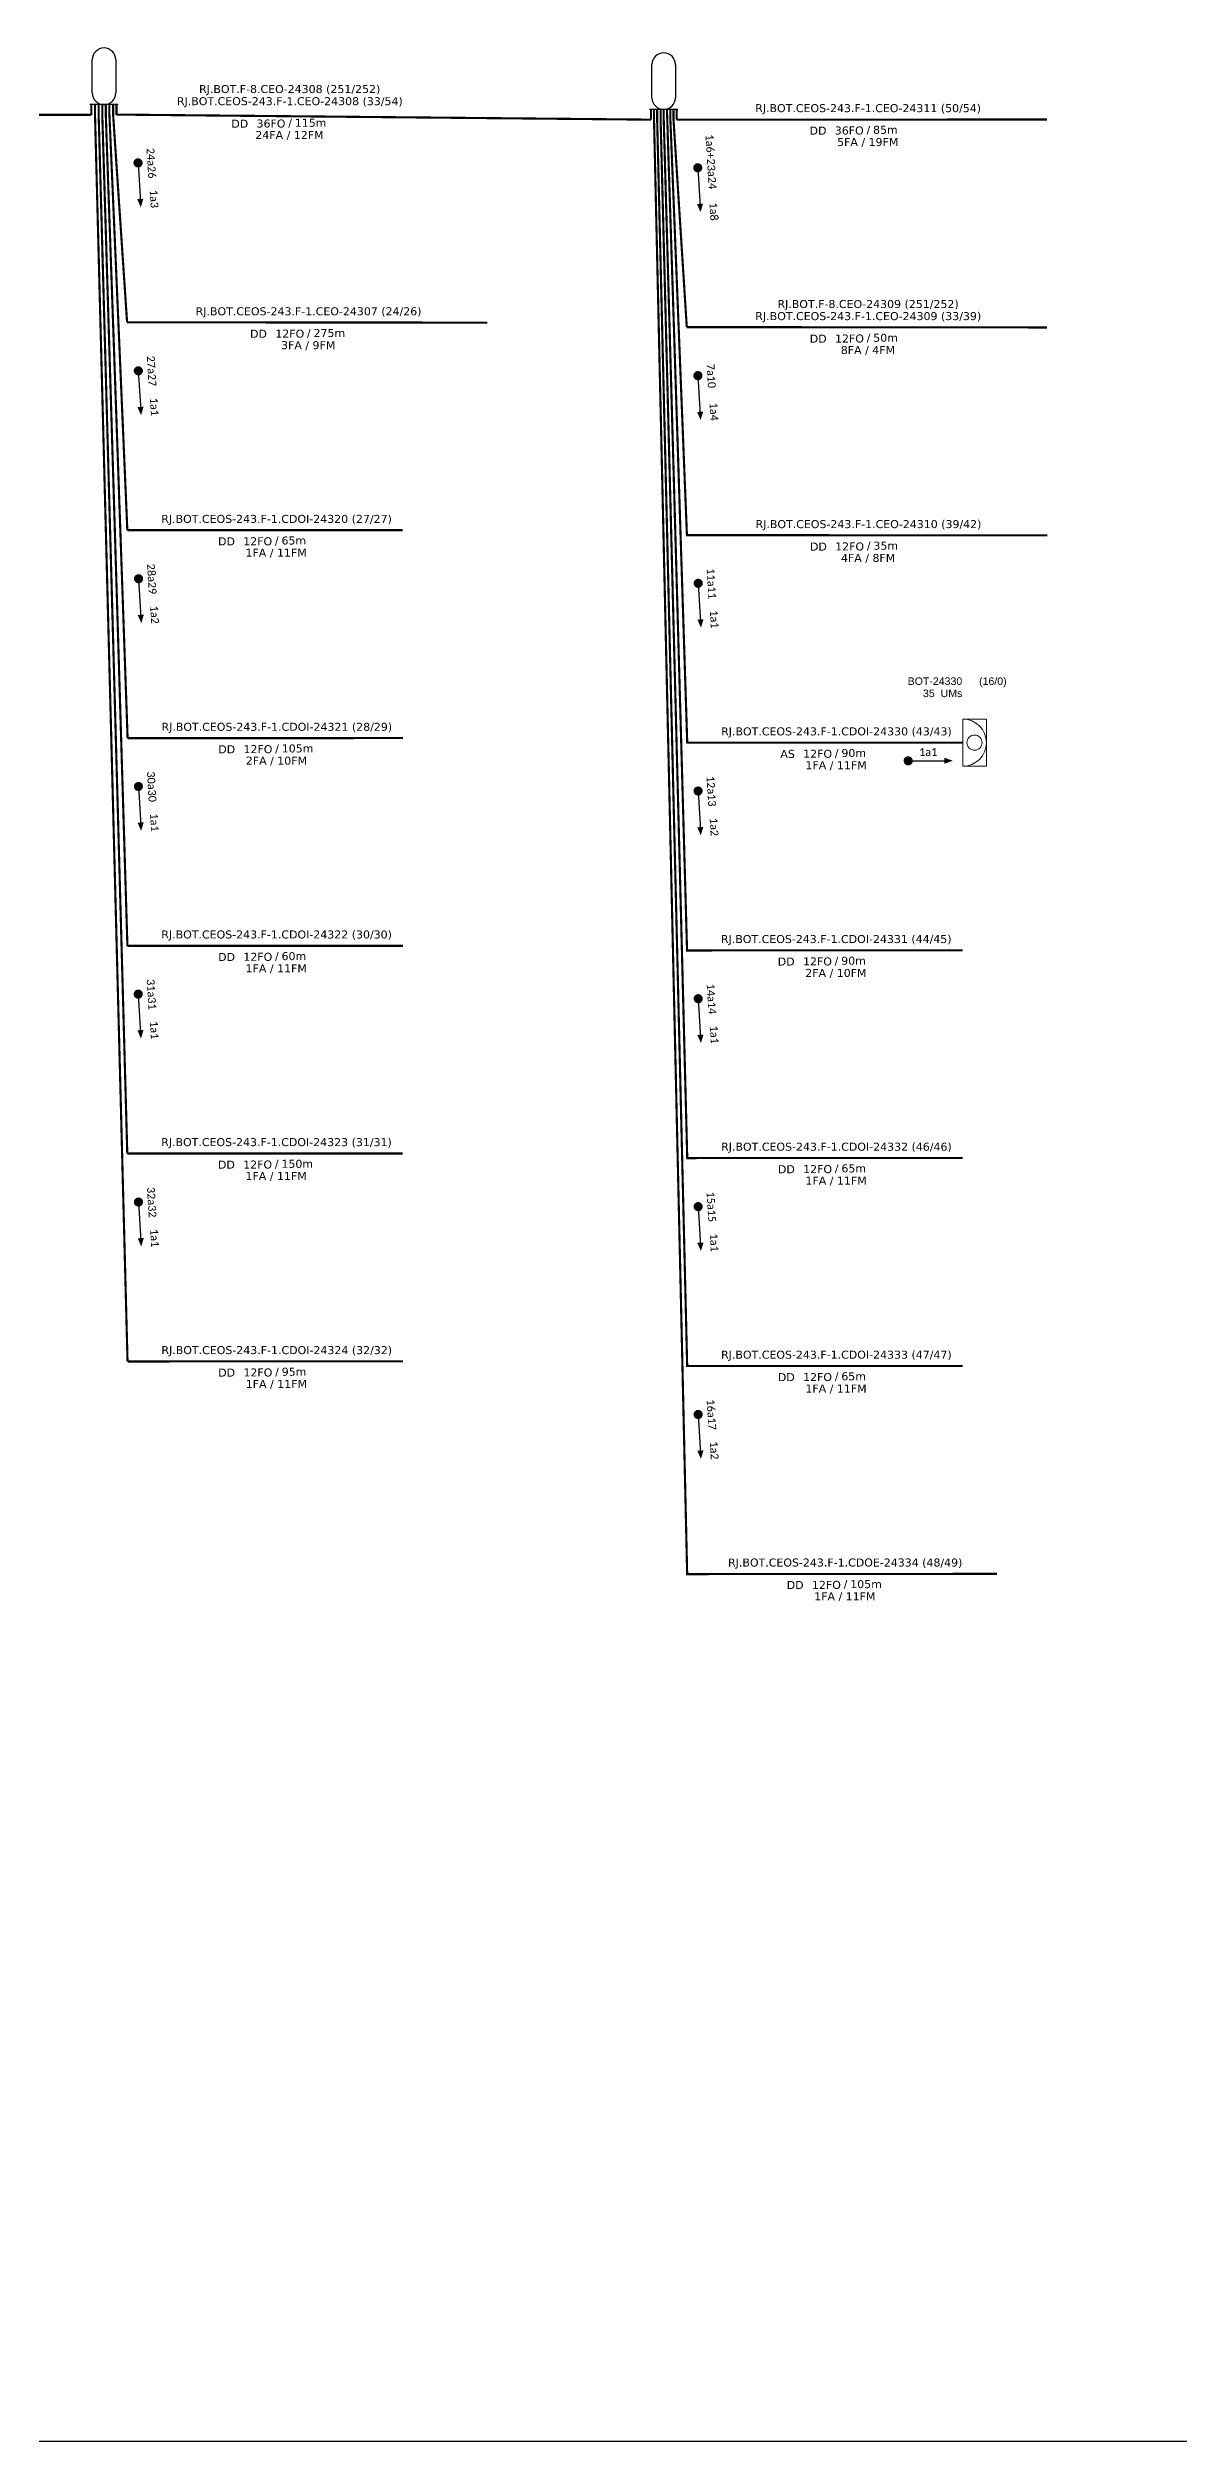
# Model space of a CAD drawing. Header units: metres. Extents: x -1286 to -445, y -500 to 94.
# Drawn here: x -936.5 to -756.2, y -499.8 to -117.8 of the extents above; entities that cross this region are included whole.
import ezdxf
from ezdxf.enums import TextEntityAlignment as Align

# ---------------------------------------------------------------- set-up
doc = ezdxf.new("R2010")
doc.units = ezdxf.units.M
for name, color, linetype, lineweight in [("20.0-LEGENDA DOS CDO'S", 1, 'Continuous', 0), ('20.1-CDO_INTERIOR', 1, 'Continuous', 0), ('40.1-ETIQUETAS', 1, 'Continuous', 20)]:
    doc.layers.add(name, color=color, linetype=linetype, lineweight=lineweight)
for name, color, linetype in [('20.4-CEOS', 1, 'Continuous'), ('CAP a instalar', 1, 'Continuous'), ('SETA', 7, 'Continuous')]:
    doc.layers.add(name, color=color, linetype=linetype)
doc.styles.add('ARIAL', font='arial.ttf')
doc.styles.add('siredit', font='verdana.ttf')
doc.linetypes.add('FENCELINE1', pattern='A,0.25,-0.1,[133,ltypeshp.shx,S=0.1,R=0,X=-0.1,Y=0],-0.1,1', length=1.45)

# ---------------------------------------------------------------- blocks, each defined once
blk = doc.blocks.new('ETIQUETA_RS5F')
at = {"layer": '40.1-ETIQUETAS', "color": 0, "style": 'siredit'}
blk.add_text('/', height=1.5, dxfattribs=at).set_placement((1.58, -1.95), align=Align.MIDDLE_RIGHT)
for tag, p in [('ETIQUETA_R_PRIMARIA', (1.21, 4.1)), ('ETIQUETA_R_SECUNDARIA', (1.21, 2.1)), ('F_ATIVAS/F_MORTAS', (1.14, -4.24))]:
    blk.add_attdef(tag, text='', height=1.5, dxfattribs=at).set_placement(p, align=Align.MIDDLE_CENTER)
for tag, p in [('TIPO_CABO', (-6.58, -2.12)), ('CAP_CABO', (0.4, -2.09))]:
    blk.add_attdef(tag, text='', height=1.5, dxfattribs=at).set_placement(p, align=Align.MIDDLE_RIGHT)
blk.add_attdef('METROS', text='', height=1.5, dxfattribs=at).set_placement((2.14, -1.95), align=Align.MIDDLE_LEFT)
for tag, p in [('FUSÃO_1', (0.85, -8.39)), ('FUSÃO_2', (0.85, -10.6)), ('FUSÃO_3', (0.85, -12.93)), ('FUSÃO_4', (0.85, -15.14)), ('FUSÃO_5', (0.85, -17.16))]:
    blk.add_attdef(tag, text='', height=1.5, dxfattribs=at).set_placement(p, align=Align.CENTER)

msp = doc.modelspace()

# ---------------------------------------------------------------- linework, layer by layer
msp.add_lwpolyline([(-1286.07, -499.81), (-445.07, -499.81), (-445.07, 94.19), (-1286.07, 94.19)], close=True)
at = {"color": 7, "const_width": 0.73, "elevation": 2}
for points in [[(-922.16, -135.76, 1), (-922.11, -136.49, 1)], [(-922.11, -168.95, 1), (-922.07, -169.68, 1)], [(-922.07, -202.14, 1), (-922.03, -202.87, 1)], [(-922.1, -235.3, 1), (-922.05, -236.02, 1)], [(-922.12, -268.45, 1), (-922.08, -269.18, 1)], [(-922.08, -301.64, 1), (-922.04, -302.37, 1)]]:
    msp.add_lwpolyline(points, format="xyb", close=True, dxfattribs=at)
at = {"const_width": 0.73, "elevation": 2}
for points in [[(-832.83, -136.53, 1), (-832.79, -137.26, 1)], [(-832.81, -169.72, 1), (-832.76, -170.45, 1)], [(-832.76, -202.87, 1), (-832.72, -203.6, 1)], [(-799.59, -231.57, 1), (-798.86, -231.57, 1)], [(-832.79, -236.03, 1), (-832.74, -236.75, 1)], [(-832.76, -269.18, 1), (-832.72, -269.91, 1)], [(-832.77, -302.37, 1), (-832.73, -303.1, 1)], [(-832.77, -335.55, 1), (-832.72, -336.28, 1)]]:
    msp.add_lwpolyline(points, format="xyb", close=True, dxfattribs=at)
at = {"layer": '20.1-CDO_INTERIOR', "color": 1, "lineweight": 18, "elevation": 2}
msp.add_lwpolyline([(-786.75, -232.44), (-786.75, -224.9), (-790.52, -224.9), (-790.52, -232.44)], close=True, dxfattribs=at)
at = {"layer": '20.1-CDO_INTERIOR', "color": 1, "lineweight": 18}
msp.add_circle((-788.64, -228.67, 2), 1.21, dxfattribs=at)
msp.add_arc((-790.52, -228.67, 2), 3.77, 270, 90, dxfattribs=at)
at = {"layer": '20.4-CEOS', "color": 7}
for p, q in [((-929.44, -124.94, 2), (-929.44, -119.66, 2)), ((-925.68, -119.66, 2), (-925.68, -124.94, 2)), ((-925.29, -126.82, 2), (-929.82, -126.82, 2))]:
    msp.add_line(p, q, dxfattribs=at)
at = {"layer": '20.4-CEOS', "color": 5}
for p, q in [((-840.12, -125.71, 2), (-840.12, -120.43, 2)), ((-836.35, -120.43, 2), (-836.35, -125.71, 2)), ((-835.97, -127.59, 2), (-840.5, -127.59, 2))]:
    msp.add_line(p, q, dxfattribs=at)
at = {"layer": '20.4-CEOS', "color": 7}
for centre, start, end in [((-927.56, -119.66, 2), 0, 180), ((-927.56, -124.94, 2), 180, 0)]:
    msp.add_arc(centre, 1.88, start, end, dxfattribs=at)
at = {"layer": '20.4-CEOS', "color": 5}
for centre, start, end in [((-838.24, -120.43, 2), 0, 180), ((-838.24, -125.71, 2), 180, 0)]:
    msp.add_arc(centre, 1.88, start, end, dxfattribs=at)
at = {"layer": 'CAP a instalar', "color": 7, "ltscale": 7, "const_width": 0.341, "elevation": 2}
for points in [[(-988.73, -128.47), (-929.6, -128.45)], [(-929.6, -128.45), (-929.6, -126.82)], [(-929, -128.45), (-929, -126.82)], [(-923.81, -327.45), (-929, -128.45)], [(-928.42, -128.45), (-928.42, -126.82)], [(-923.85, -294.26), (-928.42, -128.45)], [(-927.84, -128.45), (-927.84, -126.82)], [(-923.83, -261.11), (-927.84, -128.45)], [(-927.28, -128.45), (-927.28, -126.82)], [(-923.8, -227.96), (-927.28, -128.45)], [(-926.7, -128.45), (-926.7, -126.82)], [(-923.84, -194.76), (-926.7, -128.45)], [(-926.11, -128.45), (-926.11, -126.82)], [(-923.88, -161.57), (-926.11, -128.45)], [(-925.57, -128.45), (-925.57, -126.82)], [(-925.57, -128.41), (-840.28, -129.22)], [(-840.28, -129.22), (-840.28, -127.59)], [(-839.79, -129.22), (-839.79, -127.59)], [(-785.05, -361.36), (-834.5, -361.4), (-839.79, -129.22)], [(-839.29, -129.22), (-839.29, -127.59)], [(-790.54, -328.17), (-834.5, -328.18), (-839.29, -129.22)], [(-838.74, -129.22), (-838.74, -127.59)], [(-790.53, -294.98), (-834.49, -294.99), (-838.74, -129.22)], [(-838.24, -129.22), (-838.24, -127.59)], [(-790.56, -261.83), (-834.52, -261.84), (-838.24, -129.22)], [(-837.18, -129.22), (-837.18, -127.59)], [(-777.05, -195.59), (-834.54, -195.54), (-837.18, -129.22)], [(-836.68, -129.22), (-836.68, -127.59)], [(-834.56, -162.34), (-836.68, -129.22)], [(-836.19, -129.22), (-836.19, -127.59)], [(-836.19, -129.22), (-777.09, -129.2)], [(-923.88, -161.57), (-866.39, -161.62)], [(-834.56, -162.34), (-777.07, -162.39)], [(-923.84, -194.76), (-879.88, -194.75)], [(-923.8, -227.96), (-879.84, -227.94)], [(-923.83, -261.11), (-879.86, -261.1)], [(-923.85, -294.26), (-879.89, -294.25)], [(-923.81, -327.45), (-879.85, -327.44)]]:
    msp.add_lwpolyline(points, dxfattribs=at)
at = {"layer": 'CAP a instalar', "color": 1, "linetype": 'FENCELINE1', "ltscale": 7, "const_width": 0.341, "elevation": 2}
msp.add_lwpolyline([(-790.53, -228.67), (-834.49, -228.68), (-837.73, -127.61)], dxfattribs=at)
at = {"layer": 'SETA', "color": 7, "elevation": 2}
for points in [[(-922.13, -136.12), (-921.75, -142.39)], [(-922.09, -169.32), (-921.71, -175.58)], [(-922.05, -202.51), (-921.67, -208.77)], [(-922.07, -235.66), (-921.7, -241.92)], [(-922.1, -268.81), (-921.72, -275.08)], [(-922.06, -302), (-921.68, -308.27)]]:
    msp.add_lwpolyline(points, dxfattribs=at)
at = {"layer": 'SETA', "elevation": 2}
for points in [[(-832.81, -136.9), (-832.43, -143.16)], [(-832.79, -170.09), (-832.41, -176.35)], [(-832.74, -203.24), (-832.36, -209.5)], [(-799.22, -231.57), (-792.95, -231.57)], [(-832.77, -236.39), (-832.39, -242.65)], [(-832.74, -269.54), (-832.36, -275.81)], [(-832.75, -302.73), (-832.37, -309)], [(-832.75, -335.92), (-832.37, -342.18)]]:
    msp.add_lwpolyline(points, dxfattribs=at)
at = {"layer": 'SETA', "color": 7}
for points in [[(-921.29, -141.85, 2), (-921.69, -143.22, 2), (-922.26, -141.91, 2)], [(-921.25, -175.05, 2), (-921.65, -176.41, 2), (-922.22, -175.1, 2)], [(-921.2, -208.24, 2), (-921.61, -209.6, 2), (-922.18, -208.3, 2)], [(-921.23, -241.39, 2), (-921.64, -242.76, 2), (-922.2, -241.45, 2)], [(-921.26, -274.54, 2), (-921.66, -275.91, 2), (-922.23, -274.6, 2)], [(-921.21, -307.74, 2), (-921.62, -309.1, 2), (-922.18, -307.79, 2)]]:
    msp.add_solid(points, dxfattribs=at)
at = {"layer": 'SETA'}
for points in [[(-831.97, -142.63, 2), (-832.37, -143.99, 2), (-832.94, -142.68, 2)], [(-831.94, -175.82, 2), (-832.35, -177.18, 2), (-832.91, -175.88, 2)], [(-831.9, -208.97, 2), (-832.3, -210.33, 2), (-832.87, -209.03, 2)], [(-793.45, -231.07, 2), (-792.11, -231.56, 2), (-793.45, -232.04, 2)], [(-831.92, -242.12, 2), (-832.33, -243.48, 2), (-832.89, -242.18, 2)], [(-831.9, -275.27, 2), (-832.3, -276.64, 2), (-832.87, -275.33, 2)], [(-831.9, -308.47, 2), (-832.31, -309.83, 2), (-832.88, -308.52, 2)], [(-831.9, -341.65, 2), (-832.31, -343.01, 2), (-832.87, -341.71, 2)]]:
    msp.add_solid(points, dxfattribs=at)

# ---------------------------------------------------------------- block references
at = {"layer": '40.1-ETIQUETAS', "color": 7}
ref = msp.add_blockref('ETIQUETA_RS5F', (-898.92, -128.06, 2), dxfattribs=dict(at, xscale=0.8513868503647958, yscale=0.8513868503647958, zscale=0.8513868503647958))
ref.add_attrib('ETIQUETA_R_PRIMARIA', 'RJ.BOT.F-8.CEO-24308 (251/252)', dxfattribs={"color": 0, "height": 1.2771, "style": 'siredit'}).set_placement((-897.94, -124.33, 2), align=Align.MIDDLE_CENTER)
ref.add_attrib('ETIQUETA_R_SECUNDARIA', 'RJ.BOT.CEOS-243.F-1.CEO-24308 (33/54)', dxfattribs={"color": 0, "height": 1.2771, "style": 'siredit'}).set_placement((-897.91, -126.27, 2), align=Align.MIDDLE_CENTER)
ref.add_attrib('TIPO_CABO', 'DD', dxfattribs={"color": 0, "height": 1.277, "style": 'siredit'}).set_placement((-904.55, -129.86, 2), align=Align.MIDDLE_RIGHT)
ref.add_attrib('CAP_CABO', '36FO', dxfattribs={"color": 0, "height": 1.277, "style": 'siredit'}).set_placement((-898.61, -129.84, 2), align=Align.MIDDLE_RIGHT)
ref.add_attrib('METROS', '115m', dxfattribs={"color": 0, "height": 1.277, "style": 'siredit'}).set_placement((-897.12, -129.72, 2), align=Align.MIDDLE_LEFT)
ref.add_attrib('F_ATIVAS/F_MORTAS', '24FA / 12FM', dxfattribs={"color": 0, "height": 1.2771, "style": 'siredit'}).set_placement((-897.97, -131.67, 2), align=Align.MIDDLE_CENTER)
ref = msp.add_blockref('ETIQUETA_RS5F', (-806.64, -129.17, 2), dxfattribs=dict(at, xscale=0.8513868503647958, yscale=0.8513868503647958, zscale=0.8513868503647958))
ref.add_attrib('ETIQUETA_R_SECUNDARIA', 'RJ.BOT.CEOS-243.F-1.CEO-24311 (50/54)', dxfattribs={"color": 0, "height": 1.2771, "style": 'siredit'}).set_placement((-805.63, -127.38, 2), align=Align.MIDDLE_CENTER)
ref.add_attrib('TIPO_CABO', 'DD', dxfattribs={"color": 0, "height": 1.277, "style": 'siredit'}).set_placement((-812.27, -130.97, 2), align=Align.MIDDLE_RIGHT)
ref.add_attrib('CAP_CABO', '36FO', dxfattribs={"color": 0, "height": 1.277, "style": 'siredit'}).set_placement((-806.33, -130.95, 2), align=Align.MIDDLE_RIGHT)
ref.add_attrib('METROS', '85m', dxfattribs={"color": 0, "height": 1.277, "style": 'siredit'}).set_placement((-804.84, -130.84, 2), align=Align.MIDDLE_LEFT)
ref.add_attrib('F_ATIVAS/F_MORTAS', '5FA / 19FM', dxfattribs={"color": 0, "height": 1.277, "style": 'siredit'}).set_placement((-805.69, -132.79, 2), align=Align.MIDDLE_CENTER)
ref = msp.add_blockref('ETIQUETA_RS5F', (-895.93, -161.6, 2), dxfattribs=dict(at, xscale=0.8513868503647958, yscale=0.8513868503647958, zscale=0.8513868503647958))
ref.add_attrib('ETIQUETA_R_SECUNDARIA', 'RJ.BOT.CEOS-243.F-1.CEO-24307 (24/26)', dxfattribs={"color": 0, "height": 1.2771, "style": 'siredit'}).set_placement((-894.92, -159.81, 2), align=Align.MIDDLE_CENTER)
ref.add_attrib('TIPO_CABO', 'DD', dxfattribs={"color": 0, "height": 1.277, "style": 'siredit'}).set_placement((-901.56, -163.4, 2), align=Align.MIDDLE_RIGHT)
ref.add_attrib('CAP_CABO', '12FO', dxfattribs={"color": 0, "height": 1.277, "style": 'siredit'}).set_placement((-895.61, -163.38, 2), align=Align.MIDDLE_RIGHT)
ref.add_attrib('METROS', '275m', dxfattribs={"color": 0, "height": 1.277, "style": 'siredit'}).set_placement((-894.13, -163.27, 2), align=Align.MIDDLE_LEFT)
ref.add_attrib('F_ATIVAS/F_MORTAS', '3FA / 9FM', dxfattribs={"color": 0, "height": 1.277, "style": 'siredit'}).set_placement((-894.98, -165.22, 2), align=Align.MIDDLE_CENTER)
ref = msp.add_blockref('ETIQUETA_RS5F', (-806.61, -162.37, 2), dxfattribs=dict(at, xscale=0.8513868503647958, yscale=0.8513868503647958, zscale=0.8513868503647958))
ref.add_attrib('ETIQUETA_R_PRIMARIA', 'RJ.BOT.F-8.CEO-24309 (251/252)', dxfattribs={"color": 0, "height": 1.2771, "style": 'siredit'}).set_placement((-805.63, -158.65, 2), align=Align.MIDDLE_CENTER)
ref.add_attrib('ETIQUETA_R_SECUNDARIA', 'RJ.BOT.CEOS-243.F-1.CEO-24309 (33/39)', dxfattribs={"color": 0, "height": 1.2771, "style": 'siredit'}).set_placement((-805.6, -160.58, 2), align=Align.MIDDLE_CENTER)
ref.add_attrib('TIPO_CABO', 'DD', dxfattribs={"color": 0, "height": 1.277, "style": 'siredit'}).set_placement((-812.24, -164.18, 2), align=Align.MIDDLE_RIGHT)
ref.add_attrib('CAP_CABO', '12FO', dxfattribs={"color": 0, "height": 1.277, "style": 'siredit'}).set_placement((-806.29, -164.16, 2), align=Align.MIDDLE_RIGHT)
ref.add_attrib('METROS', '50m', dxfattribs={"color": 0, "height": 1.277, "style": 'siredit'}).set_placement((-804.81, -164.04, 2), align=Align.MIDDLE_LEFT)
ref.add_attrib('F_ATIVAS/F_MORTAS', '8FA / 4FM', dxfattribs={"color": 0, "height": 1.277, "style": 'siredit'}).set_placement((-805.66, -165.99, 2), align=Align.MIDDLE_CENTER)
ref = msp.add_blockref('ETIQUETA_RS5F', (-901.04, -194.74, 2), dxfattribs=dict(at, xscale=0.8513868503647958, yscale=0.8513868503647958, zscale=0.8513868503647958))
ref.add_attrib('ETIQUETA_R_SECUNDARIA', 'RJ.BOT.CEOS-243.F-1.CDOI-24320 (27/27)', dxfattribs={"color": 0, "height": 1.2771, "style": 'siredit'}).set_placement((-900.03, -192.95, 2), align=Align.MIDDLE_CENTER)
ref.add_attrib('TIPO_CABO', 'DD', dxfattribs={"color": 0, "height": 1.277, "style": 'siredit'}).set_placement((-906.67, -196.54, 2), align=Align.MIDDLE_RIGHT)
ref.add_attrib('CAP_CABO', '12FO', dxfattribs={"color": 0, "height": 1.277, "style": 'siredit'}).set_placement((-900.73, -196.52, 2), align=Align.MIDDLE_RIGHT)
ref.add_attrib('METROS', '65m', dxfattribs={"color": 0, "height": 1.277, "style": 'siredit'}).set_placement((-899.24, -196.4, 2), align=Align.MIDDLE_LEFT)
ref.add_attrib('F_ATIVAS/F_MORTAS', '1FA / 11FM', dxfattribs={"color": 0, "height": 1.277, "style": 'siredit'}).set_placement((-900.1, -198.35, 2), align=Align.MIDDLE_CENTER)
ref = msp.add_blockref('ETIQUETA_RS5F', (-806.58, -195.57, 2), dxfattribs=dict(at, xscale=0.8513868503647958, yscale=0.8513868503647958, zscale=0.8513868503647958))
ref.add_attrib('ETIQUETA_R_SECUNDARIA', 'RJ.BOT.CEOS-243.F-1.CEO-24310 (39/42)', dxfattribs={"color": 0, "height": 1.2771, "style": 'siredit'}).set_placement((-805.57, -193.78, 2), align=Align.MIDDLE_CENTER)
ref.add_attrib('TIPO_CABO', 'DD', dxfattribs={"color": 0, "height": 1.277, "style": 'siredit'}).set_placement((-812.21, -197.37, 2), align=Align.MIDDLE_RIGHT)
ref.add_attrib('CAP_CABO', '12FO', dxfattribs={"color": 0, "height": 1.277, "style": 'siredit'}).set_placement((-806.27, -197.35, 2), align=Align.MIDDLE_RIGHT)
ref.add_attrib('METROS', '35m', dxfattribs={"color": 0, "height": 1.277, "style": 'siredit'}).set_placement((-804.78, -197.23, 2), align=Align.MIDDLE_LEFT)
ref.add_attrib('F_ATIVAS/F_MORTAS', '4FA / 8FM', dxfattribs={"color": 0, "height": 1.277, "style": 'siredit'}).set_placement((-805.63, -199.18, 2), align=Align.MIDDLE_CENTER)
ref = msp.add_blockref('ETIQUETA_RS5F', (-901, -227.93, 2), dxfattribs=dict(at, xscale=0.8513868503647958, yscale=0.8513868503647958, zscale=0.8513868503647958))
ref.add_attrib('ETIQUETA_R_SECUNDARIA', 'RJ.BOT.CEOS-243.F-1.CDOI-24321 (28/29)', dxfattribs={"color": 0, "height": 1.2771, "style": 'siredit'}).set_placement((-899.99, -226.14, 2), align=Align.MIDDLE_CENTER)
ref.add_attrib('TIPO_CABO', 'DD', dxfattribs={"color": 0, "height": 1.277, "style": 'siredit'}).set_placement((-906.63, -229.73, 2), align=Align.MIDDLE_RIGHT)
ref.add_attrib('CAP_CABO', '12FO', dxfattribs={"color": 0, "height": 1.277, "style": 'siredit'}).set_placement((-900.69, -229.71, 2), align=Align.MIDDLE_RIGHT)
ref.add_attrib('METROS', '105m', dxfattribs={"color": 0, "height": 1.277, "style": 'siredit'}).set_placement((-899.2, -229.59, 2), align=Align.MIDDLE_LEFT)
ref.add_attrib('F_ATIVAS/F_MORTAS', '2FA / 10FM', dxfattribs={"color": 0, "height": 1.277, "style": 'siredit'}).set_placement((-900.05, -231.54, 2), align=Align.MIDDLE_CENTER)
ref = msp.add_blockref('ETIQUETA_RS5F', (-901.03, -261.08, 2), dxfattribs=dict(at, xscale=0.8513868503647958, yscale=0.8513868503647958, zscale=0.8513868503647958))
ref.add_attrib('ETIQUETA_R_SECUNDARIA', 'RJ.BOT.CEOS-243.F-1.CDOI-24322 (30/30)', dxfattribs={"color": 0, "height": 1.2771, "style": 'siredit'}).set_placement((-900.02, -259.29, 2), align=Align.MIDDLE_CENTER)
ref.add_attrib('TIPO_CABO', 'DD', dxfattribs={"color": 0, "height": 1.277, "style": 'siredit'}).set_placement((-906.66, -262.88, 2), align=Align.MIDDLE_RIGHT)
ref.add_attrib('CAP_CABO', '12FO', dxfattribs={"color": 0, "height": 1.277, "style": 'siredit'}).set_placement((-900.71, -262.86, 2), align=Align.MIDDLE_RIGHT)
ref.add_attrib('METROS', '60m', dxfattribs={"color": 0, "height": 1.277, "style": 'siredit'}).set_placement((-899.23, -262.75, 2), align=Align.MIDDLE_LEFT)
ref.add_attrib('F_ATIVAS/F_MORTAS', '1FA / 11FM', dxfattribs={"color": 0, "height": 1.277, "style": 'siredit'}).set_placement((-900.08, -264.7, 2), align=Align.MIDDLE_CENTER)
ref = msp.add_blockref('ETIQUETA_RS5F', (-811.72, -261.81, 2), dxfattribs=dict(at, xscale=0.8513868503647958, yscale=0.8513868503647958, zscale=0.8513868503647958))
ref.add_attrib('ETIQUETA_R_SECUNDARIA', 'RJ.BOT.CEOS-243.F-1.CDOI-24331 (44/45)', dxfattribs={"color": 0, "height": 1.2771, "style": 'siredit'}).set_placement((-810.71, -260.02, 2), align=Align.MIDDLE_CENTER)
ref.add_attrib('TIPO_CABO', 'DD', dxfattribs={"color": 0, "height": 1.277, "style": 'siredit'}).set_placement((-817.35, -263.61, 2), align=Align.MIDDLE_RIGHT)
ref.add_attrib('CAP_CABO', '12FO', dxfattribs={"color": 0, "height": 1.277, "style": 'siredit'}).set_placement((-811.4, -263.59, 2), align=Align.MIDDLE_RIGHT)
ref.add_attrib('METROS', '90m', dxfattribs={"color": 0, "height": 1.277, "style": 'siredit'}).set_placement((-809.92, -263.48, 2), align=Align.MIDDLE_LEFT)
ref.add_attrib('F_ATIVAS/F_MORTAS', '2FA / 10FM', dxfattribs={"color": 0, "height": 1.277, "style": 'siredit'}).set_placement((-810.77, -265.43, 2), align=Align.MIDDLE_CENTER)
ref = msp.add_blockref('ETIQUETA_RS5F', (-901.05, -294.23, 2), dxfattribs=dict(at, xscale=0.8513868503647958, yscale=0.8513868503647958, zscale=0.8513868503647958))
ref.add_attrib('ETIQUETA_R_SECUNDARIA', 'RJ.BOT.CEOS-243.F-1.CDOI-24323 (31/31)', dxfattribs={"color": 0, "height": 1.2771, "style": 'siredit'}).set_placement((-900.04, -292.44, 2), align=Align.MIDDLE_CENTER)
ref.add_attrib('TIPO_CABO', 'DD', dxfattribs={"color": 0, "height": 1.277, "style": 'siredit'}).set_placement((-906.68, -296.04, 2), align=Align.MIDDLE_RIGHT)
ref.add_attrib('CAP_CABO', '12FO', dxfattribs={"color": 0, "height": 1.277, "style": 'siredit'}).set_placement((-900.74, -296.02, 2), align=Align.MIDDLE_RIGHT)
ref.add_attrib('METROS', '150m', dxfattribs={"color": 0, "height": 1.277, "style": 'siredit'}).set_placement((-899.25, -295.9, 2), align=Align.MIDDLE_LEFT)
ref.add_attrib('F_ATIVAS/F_MORTAS', '1FA / 11FM', dxfattribs={"color": 0, "height": 1.277, "style": 'siredit'}).set_placement((-900.1, -297.85, 2), align=Align.MIDDLE_CENTER)
ref = msp.add_blockref('ETIQUETA_RS5F', (-811.69, -294.96, 2), dxfattribs=dict(at, xscale=0.8513868503647958, yscale=0.8513868503647958, zscale=0.8513868503647958))
ref.add_attrib('ETIQUETA_R_SECUNDARIA', 'RJ.BOT.CEOS-243.F-1.CDOI-24332 (46/46)', dxfattribs={"color": 0, "height": 1.2771, "style": 'siredit'}).set_placement((-810.68, -293.17, 2), align=Align.MIDDLE_CENTER)
ref.add_attrib('TIPO_CABO', 'DD', dxfattribs={"color": 0, "height": 1.277, "style": 'siredit'}).set_placement((-817.32, -296.77, 2), align=Align.MIDDLE_RIGHT)
ref.add_attrib('CAP_CABO', '12FO', dxfattribs={"color": 0, "height": 1.277, "style": 'siredit'}).set_placement((-811.38, -296.75, 2), align=Align.MIDDLE_RIGHT)
ref.add_attrib('METROS', '65m', dxfattribs={"color": 0, "height": 1.277, "style": 'siredit'}).set_placement((-809.89, -296.63, 2), align=Align.MIDDLE_LEFT)
ref.add_attrib('F_ATIVAS/F_MORTAS', '1FA / 11FM', dxfattribs={"color": 0, "height": 1.277, "style": 'siredit'}).set_placement((-810.74, -298.58, 2), align=Align.MIDDLE_CENTER)
ref = msp.add_blockref('ETIQUETA_RS5F', (-901.01, -327.43, 2), dxfattribs=dict(at, xscale=0.8513868503647958, yscale=0.8513868503647958, zscale=0.8513868503647958))
ref.add_attrib('ETIQUETA_R_SECUNDARIA', 'RJ.BOT.CEOS-243.F-1.CDOI-24324 (32/32)', dxfattribs={"color": 0, "height": 1.2771, "style": 'siredit'}).set_placement((-900, -325.64, 2), align=Align.MIDDLE_CENTER)
ref.add_attrib('TIPO_CABO', 'DD', dxfattribs={"color": 0, "height": 1.277, "style": 'siredit'}).set_placement((-906.64, -329.23, 2), align=Align.MIDDLE_RIGHT)
ref.add_attrib('CAP_CABO', '12FO', dxfattribs={"color": 0, "height": 1.277, "style": 'siredit'}).set_placement((-900.7, -329.21, 2), align=Align.MIDDLE_RIGHT)
ref.add_attrib('METROS', '95m', dxfattribs={"color": 0, "height": 1.277, "style": 'siredit'}).set_placement((-899.21, -329.09, 2), align=Align.MIDDLE_LEFT)
ref.add_attrib('F_ATIVAS/F_MORTAS', '1FA / 11FM', dxfattribs={"color": 0, "height": 1.277, "style": 'siredit'}).set_placement((-900.06, -331.04, 2), align=Align.MIDDLE_CENTER)
ref = msp.add_blockref('ETIQUETA_RS5F', (-811.7, -328.16, 2), dxfattribs=dict(at, xscale=0.8513868503647958, yscale=0.8513868503647958, zscale=0.8513868503647958))
ref.add_attrib('ETIQUETA_R_SECUNDARIA', 'RJ.BOT.CEOS-243.F-1.CDOI-24333 (47/47)', dxfattribs={"color": 0, "height": 1.2771, "style": 'siredit'}).set_placement((-810.69, -326.37, 2), align=Align.MIDDLE_CENTER)
ref.add_attrib('TIPO_CABO', 'DD', dxfattribs={"color": 0, "height": 1.277, "style": 'siredit'}).set_placement((-817.33, -329.96, 2), align=Align.MIDDLE_RIGHT)
ref.add_attrib('CAP_CABO', '12FO', dxfattribs={"color": 0, "height": 1.277, "style": 'siredit'}).set_placement((-811.39, -329.94, 2), align=Align.MIDDLE_RIGHT)
ref.add_attrib('METROS', '65m', dxfattribs={"color": 0, "height": 1.277, "style": 'siredit'}).set_placement((-809.9, -329.82, 2), align=Align.MIDDLE_LEFT)
ref.add_attrib('F_ATIVAS/F_MORTAS', '1FA / 11FM', dxfattribs={"color": 0, "height": 1.277, "style": 'siredit'}).set_placement((-810.75, -331.77, 2), align=Align.MIDDLE_CENTER)
ref = msp.add_blockref('ETIQUETA_RS5F', (-810.28, -361.34, 2), dxfattribs=dict(at, xscale=0.8513868503647958, yscale=0.8513868503647958, zscale=0.8513868503647958))
ref.add_attrib('ETIQUETA_R_SECUNDARIA', 'RJ.BOT.CEOS-243.F-1.CDOE-24334 (48/49)', dxfattribs={"color": 0, "height": 1.2771, "style": 'siredit'}).set_placement((-809.28, -359.55, 2), align=Align.MIDDLE_CENTER)
ref.add_attrib('TIPO_CABO', 'DD', dxfattribs={"color": 0, "height": 1.277, "style": 'siredit'}).set_placement((-815.92, -363.14, 2), align=Align.MIDDLE_RIGHT)
ref.add_attrib('CAP_CABO', '12FO', dxfattribs={"color": 0, "height": 1.277, "style": 'siredit'}).set_placement((-809.97, -363.12, 2), align=Align.MIDDLE_RIGHT)
ref.add_attrib('METROS', '105m', dxfattribs={"color": 0, "height": 1.277, "style": 'siredit'}).set_placement((-808.48, -363, 2), align=Align.MIDDLE_LEFT)
ref.add_attrib('F_ATIVAS/F_MORTAS', '1FA / 11FM', dxfattribs={"color": 0, "height": 1.277, "style": 'siredit'}).set_placement((-809.34, -364.95, 2), align=Align.MIDDLE_CENTER)

# ---------------------------------------------------------------- texts
at = {"color": 0, "char_height": 1.2487, "width": 18.5101, "attachment_point": 5, "rotation": 273.4639, "style": 'ARIAL'}
for s, insert in [('\\C7;\\fCalibri|b0|i0|c0|p34;1a6+23a24', (-830.7, -135.94, 2)), ('\\C7;\\fCalibri|b0|i0|c0|p34;1a8', (-830.25, -143.89, 2)), ('\\C7;\\fCalibri|b0|i0|c0|p34;7a10', (-830.67, -170.13, 2)), ('\\C7;\\fCalibri|b0|i0|c0|p34;1a4', (-830.23, -175.83, 2)), ('\\C7;\\fCalibri|b0|i0|c0|p34;11a11', (-830.63, -203.28, 2)), ('\\C7;\\fCalibri|b0|i0|c0|p34;1a1', (-830.18, -208.98, 2)), ('\\C7;\\fCalibri|b0|i0|c0|p34;12a13', (-830.65, -236.43, 2)), ('\\C7;\\fCalibri|b0|i0|c0|p34;1a2', (-830.21, -242.13, 2)), ('\\C7;\\fCalibri|b0|i0|c0|p34;14a14', (-830.63, -269.58, 2)), ('\\C7;\\fCalibri|b0|i0|c0|p34;1a1', (-830.18, -275.29, 2)), ('\\C7;\\fCalibri|b0|i0|c0|p34;15a15', (-830.64, -302.77, 2)), ('\\C7;\\fCalibri|b0|i0|c0|p34;1a1', (-830.19, -308.48, 2)), ('\\C7;\\fCalibri|b0|i0|c0|p34;16a17', (-830.63, -335.96, 2)), ('\\C7;\\fCalibri|b0|i0|c0|p34;1a2', (-830.19, -341.66, 2))]:
    msp.add_mtext(s, dxfattribs=dict(at, insert=insert))
at = {"color": 7, "char_height": 1.2487, "width": 18.5101, "attachment_point": 5, "rotation": 273.4639, "style": 'ARIAL'}
for s, insert in [('\\C7;\\fCalibri|b0|i0|c0|p34;24a26', (-920.02, -136.16, 2)), ('\\C7;\\fCalibri|b0|i0|c0|p34;1a3', (-919.58, -141.87, 2)), ('\\C7;\\fCalibri|b0|i0|c0|p34;27a27', (-919.98, -169.35, 2)), ('\\C7;\\fCalibri|b0|i0|c0|p34;1a1', (-919.53, -175.06, 2)), ('\\C7;\\fCalibri|b0|i0|c0|p34;28a29', (-919.94, -202.55, 2)), ('\\C7;\\fCalibri|b0|i0|c0|p34;1a2', (-919.49, -208.25, 2)), ('\\C7;\\fCalibri|b0|i0|c0|p34;30a30', (-919.96, -235.7, 2)), ('\\C7;\\fCalibri|b0|i0|c0|p34;1a1', (-919.52, -241.41, 2)), ('\\C7;\\fCalibri|b0|i0|c0|p34;31a31', (-919.99, -268.85, 2)), ('\\C7;\\fCalibri|b0|i0|c0|p34;1a1', (-919.54, -274.56, 2)), ('\\C7;\\fCalibri|b0|i0|c0|p34;32a32', (-919.95, -302.04, 2)), ('\\C7;\\fCalibri|b0|i0|c0|p34;1a1', (-919.5, -307.75, 2))]:
    msp.add_mtext(s, dxfattribs=dict(at, insert=insert))
at = {"color": 0, "insert": (-796.04, -230.16, 2), "char_height": 1.2487, "width": 18.5101, "attachment_point": 5, "style": 'ARIAL'}
msp.add_mtext('\\C7;\\fCalibri|b0|i0|c0|p34;1a1', dxfattribs=at)
at = {"layer": "20.0-LEGENDA DOS CDO'S", "color": 1, "style": 'ARIAL'}
for s, p in [('BOT-24330', (-790.6, -219.46, 2)), ('35  UMs', (-790.59, -221.4, 2))]:
    msp.add_text(s, height=1.207, dxfattribs=at).set_placement(p, align=Align.RIGHT)
msp.add_text('    (16/0)', height=1.204, dxfattribs=at).set_placement((-786.65, -219.46, 2), align=Align.CENTER)
at = {"layer": '40.1-ETIQUETAS', "color": 1, "style": 'siredit'}
for s, height, p in [('RJ.BOT.CEOS-243.F-1.CDOI-24330 (43/43)', 1.2771, (-810.68, -226.87, 2)), ('1FA / 11FM', 1.277, (-810.74, -232.27, 2))]:
    msp.add_text(s, height=height, dxfattribs=at).set_placement(p, align=Align.MIDDLE_CENTER)
for s, height, p in [('AS', 1.277, (-817.32, -230.46, 2)), ('12FO', 1.277, (-811.38, -230.44, 2)), ('/', 1.28, (-810.35, -230.32, 2))]:
    msp.add_text(s, height=height, dxfattribs=at).set_placement(p, align=Align.MIDDLE_RIGHT)
msp.add_text('90m', height=1.277, dxfattribs=at).set_placement((-809.89, -230.32, 2), align=Align.MIDDLE_LEFT)

doc.saveas('drawing.dxf')
